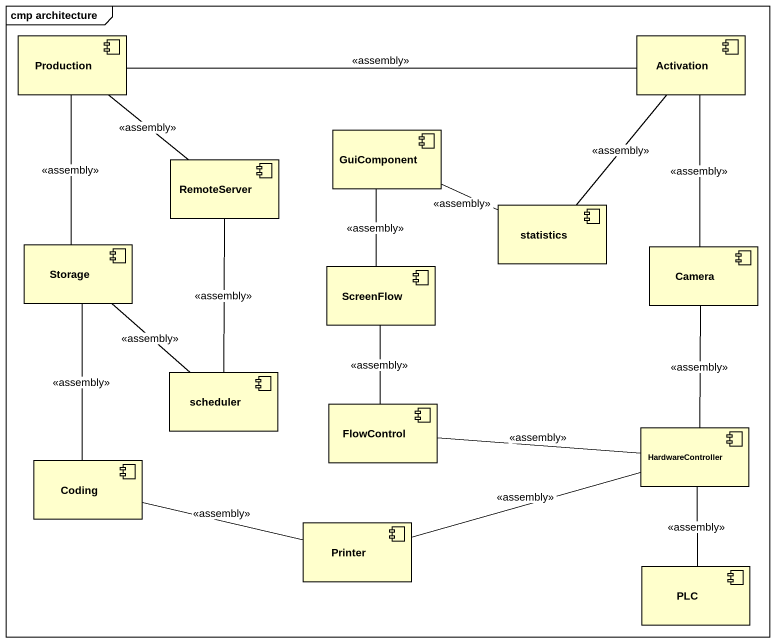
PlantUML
@startuml
mainframe cmp architecture
component Production
component Activation
component GuiComponent
component RemoteServer
component statistics
component "Storage" as Storage_
component ScreenFlow
component Camera
component scheduler
component FlowControl
component Coding
component HardwareController
component Printer
component PLC
Production -- RemoteServer : <<assembly>>
Production -- Storage_ : <<assembly>>
Activation -left- Production : <<assembly>>
Activation -- statistics : <<assembly>>
GuiComponent -right- statistics : <<assembly>>
ScreenFlow -up- GuiComponent : <<assembly>>
Camera -up- Activation : <<assembly>>
scheduler -up- RemoteServer : <<assembly>>
scheduler -up- Storage_ : <<assembly>>
FlowControl -up- ScreenFlow : <<assembly>>
FlowControl -right- HardwareController : <<assembly>>
Coding -up- Storage_ : <<assembly>>
HardwareController -up- Camera : <<assembly>>
HardwareController -left- Printer : <<assembly>>
HardwareController -- PLC : <<assembly>>
Printer -left- Coding : <<assembly>>
@enduml
